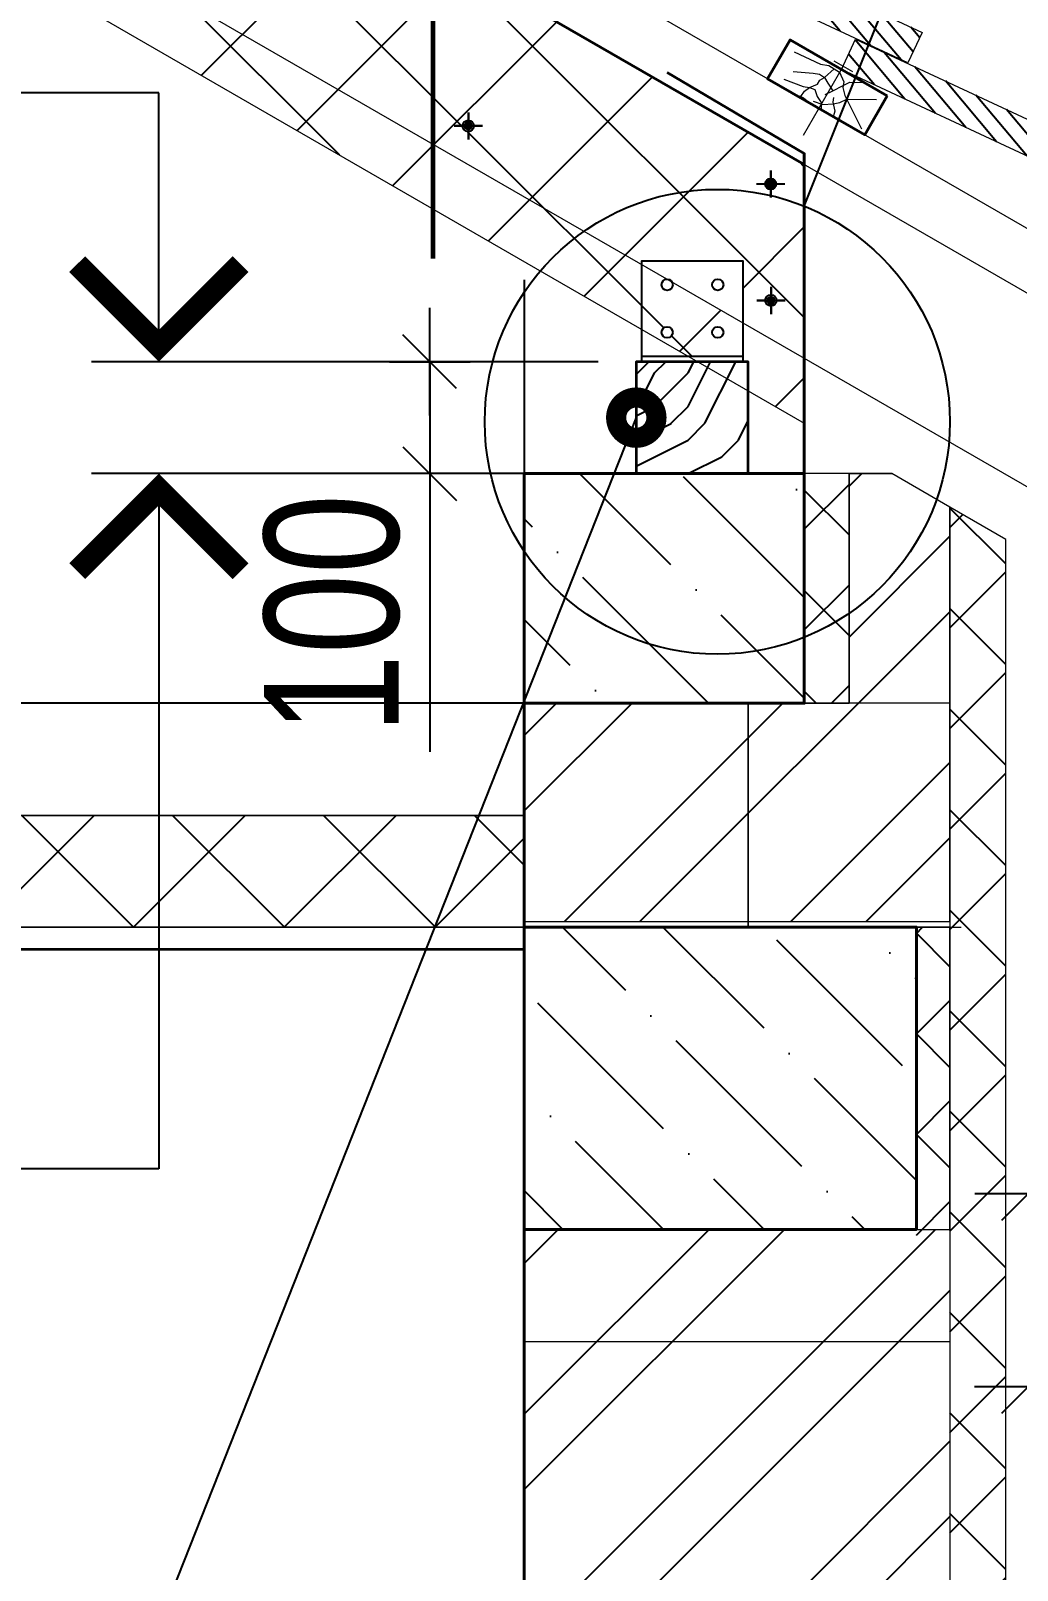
# Model space of a CAD drawing. Extents: x -12289450 to -10763036, y -7834513 to -6150123.
# Drawn here: x -10896211 to -10895331, y -7676557 to -7675182 of the extents above; entities that cross this region are included whole.
import ezdxf

# ---------------------------------------------------------------- set-up
doc = ezdxf.new("R2010")
doc.units = 0
doc.header["$LTSCALE"] = 25
doc.header["$PDMODE"] = 35
doc.linetypes.add('CENTER', pattern=[50.8, 31.75, -6.35, 6.35, -6.35])
doc.linetypes.add('HIDDEN', pattern=[9.525, 6.35, -3.175])
doc.layers.get('DefPoints').update_dxf_attribs({"color": 10, "lineweight": 30})
for name, color, linetype in [('004-ВСПЛИНИИ', 15, 'Continuous'), ('005-РАЗМЕРЫ', 252, 'Continuous'), ('008-ШТРИХОВКА', 252, 'Continuous'), ('014-ОСИ', 251, 'CENTER'), ('1рамка1', 7, 'Continuous'), ('Крыши', 7, 'Continuous'), ('Примечания', 7, 'Continuous')]:
    doc.layers.add(name, color=color, linetype=linetype)
for name, color, linetype, lineweight in [('RAZMER', 7, 'Continuous', 9), ('Перегор', 4, 'Continuous', 20), ('Стена', 7, 'Continuous', 5), ('СТЕНЫ', 5, 'Continuous', 40), ('тонкий', 114, 'Continuous', 20), ('Штрих', 9, 'Continuous', 13)]:
    doc.layers.add(name, color=color, linetype=linetype, lineweight=lineweight)
doc.styles.add('TXT0', font='txt', dxfattribs={"width": 0.8})
doc.dimstyles.new('Копия 3 РАЗМЕРЫ 3', dxfattribs={"dimscale": 30, "dimtxt": 4, "dimasz": 0.08, "dimexe": 0, "dimexo": 0, "dimgap": 0.9, "dimtad": 1, "dimdec": 0, "dimzin": 0, "dimdsep": 46, "dimtxsty": 'TXT0', "dimblk1": 'A8MITTA', "dimblk2": 'A8MITTA', "dimsah": 1, "dimcen": 0.3, "dimse1": 1, "dimse2": 1, "dimadec": 0, "dimazin": 0, "dimtp": 6, "dimtm": 6, "dimtfac": 1, "dimtdec": 0, "dimtofl": 0, "dimtmove": 0, "dimatfit": 3, "dimldrblk": 'A8MITTA', "dimfxl": 0, "dimtolj": 1, "dimtzin": 0, "dimarcsym": 0})

# ---------------------------------------------------------------- blocks, each defined once
blk = doc.blocks.new('A8MITTA', base_point=(3180, 3140))
for p, q in [((3180, 3155), (3180, 3125)), ((3170, 3130), (3190, 3150)), ((3160, 3140), (3200, 3140))]:
    blk.add_line(p, q)
blk = doc.blocks.new('*D1151')
at = {"layer": '005-РАЗМЕРЫ', "color": 0, "lineweight": -2, "ltscale": 4, "transparency": 16777216}
blk.add_line((-10895318.6, -7676393), (-10894523.4, -7676393), dxfattribs=at)
at = {"layer": 'DefPoints', "color": 0, "ltscale": 4, "transparency": 16777216}
for p in [(-10894521, -7675909.9), (-10895321, -7676192.2), (-10894521, -7676393)]:
    blk.add_point(p, dxfattribs=at)
at = {"layer": '005-РАЗМЕРЫ', "color": 0, "lineweight": -2, "ltscale": 4, "transparency": 16777216, "xscale": 2.4, "yscale": 2.4, "zscale": 2.4, "rotation": 180}
blk.add_blockref('A8MITTA', (-10895321, -7676393), dxfattribs=at)
at = {"layer": '005-РАЗМЕРЫ', "color": 0, "lineweight": -2, "ltscale": 4, "transparency": 16777216, "xscale": 2.4, "yscale": 2.4, "zscale": 2.4}
blk.add_blockref('A8MITTA', (-10894521, -7676393), dxfattribs=at)
at = {"layer": '005-РАЗМЕРЫ', "color": 0, "lineweight": 25, "ltscale": 4, "transparency": 16777216, "insert": (-10894871.3, -7676306), "char_height": 120, "attachment_point": 5, "style": 'TXT0'}
blk.add_mtext('\\A1;800', dxfattribs=at)
blk = doc.blocks.new('*D1152')
at = {"layer": '005-РАЗМЕРЫ', "color": 0, "lineweight": -2, "ltscale": 4, "transparency": 16777216}
blk.add_line((-10894603.4, -7676220.6), (-10895318.5, -7676220.6), dxfattribs=at)
at = {"layer": 'DefPoints', "color": 0, "ltscale": 4, "transparency": 16777216}
for p in [(-10895320.9, -7676041.1), (-10894601, -7676041.1), (-10895320.9, -7676220.6)]:
    blk.add_point(p, dxfattribs=at)
at = {"layer": '005-РАЗМЕРЫ', "color": 0, "lineweight": -2, "ltscale": 4, "transparency": 16777216, "xscale": 2.4, "yscale": 2.4, "zscale": 2.4, "rotation": 180}
blk.add_blockref('A8MITTA', (-10895320.9, -7676220.6), dxfattribs=at)
at = {"layer": '005-РАЗМЕРЫ', "color": 0, "lineweight": -2, "ltscale": 4, "transparency": 16777216, "xscale": 2.4, "yscale": 2.4, "zscale": 2.4}
blk.add_blockref('A8MITTA', (-10894601, -7676220.6), dxfattribs=at)
at = {"layer": '005-РАЗМЕРЫ', "color": 0, "ltscale": 4, "transparency": 16777216, "insert": (-10894865, -7676133.6), "char_height": 120, "attachment_point": 5, "style": 'TXT0'}
blk.add_mtext('\\A1;720', dxfattribs=at)
blk = doc.blocks.new('ytjtyj')
at = {"layer": 'Перегор', "linetype": 'Continuous'}
for p, q in [((-3.6, 13.4), (-21.6, 6.9)), ((-12.6, 10.2), (11.8, -56.9))]:
    blk.add_line(p, q, dxfattribs=at)
at = {"layer": 'Стена', "linetype": 'Continuous', "ltscale": 100}
blk.add_line((51.9, -12.5), (38.2, 25), dxfattribs=at)
blk.add_lwpolyline([(-55.8, -9.2), (-42.1, -46.8), (51.9, -12.5), (38.2, 25), (-55.8, -9.2)], close=True, dxfattribs=at)
at = {"layer": 'Штрих', "linetype": 'Continuous', "ltscale": 100}
for p, q in [((32.8, 15.1), (7.6, 8.6)), ((-10.2, 4.4), (-15.6, -3.3)), ((0.3, 8.6), (-10.2, 4.4)), ((2, -2.6), (-4.9, 6.5)), ((7.6, 8.6), (0.3, 8.6)), ((-20.7, -2.7), (-33.2, -0.9)), ((-15.6, -6.6), (-20.7, -2.7)), ((-15.6, -8.5), (-18.6, -15.3)), ((-15.6, -3.3), (-15.6, -8.5)), ((-7.2, -13), (-15.6, -6.6)), ((-1.7, -7.1), (-7.2, -13)), ((-1.2, -17.6), (-7.2, -13)), ((2, -2.6), (-1.7, -7.1)), ((7.1, -0.5), (2, -2.6)), ((5.7, -5.8), (2, -2.6)), ((7.2, -9.7), (5.7, -5.8)), ((12.9, -0.7), (7.1, -0.5)), ((13.7, -13.8), (7.2, -9.7)), ((30.7, -2.1), (12.9, -0.7)), ((37.5, -10.5), (19.4, -13.8)), ((-20.7, -18.1), (-46.9, -13.8)), ((-18.6, -15.3), (-38.4, -41.9)), ((-15.1, -22.2), (-20.7, -18.1)), ((-9.5, -24.4), (-15.1, -22.2)), ((-8.9, -23.1), (-12.3, -30.7)), ((-0.7, -26.6), (-9.5, -24.4)), ((-9, -18.9), (-8.9, -23.1)), ((8.3, -25.3), (-0.7, -26.6)), ((1.3, -25.2), (0.1, -30.6)), ((5.7, -20.6), (1.3, -25.2)), ((8.7, -14.8), (5.7, -20.6)), ((13.7, -13.8), (8.7, -14.8)), ((17.6, -17.7), (13.7, -13.8)), ((19.4, -13.8), (13.7, -13.8)), ((17.5, -23.8), (14, -25.5)), ((21.4, -22.6), (17.5, -23.8)), ((20.1, -23), (17.6, -17.7)), ((-12.3, -30.7), (-11.7, -34.8))]:
    blk.add_line(p, q, dxfattribs=at)
blk = doc.blocks.new('*D1155')
at = {"layer": '005-РАЗМЕРЫ', "color": 0, "lineweight": -2, "ltscale": 4, "transparency": 16777216}
blk.add_line((-10895109.3, -7675243.2), (-10895413.3, -7675079.9), dxfattribs=at)
at = {"layer": 'DefPoints', "color": 0, "ltscale": 4, "transparency": 16777216}
for p in [(-10895415.4, -7675078.8), (-10895497.8, -7675232.2), (-10895194.7, -7675407.2)]:
    blk.add_point(p, dxfattribs=at)
at = {"layer": '005-РАЗМЕРЫ', "color": 0, "lineweight": -2, "ltscale": 4, "transparency": 16777216, "xscale": 2.4, "yscale": 2.4, "zscale": 2.4}
for p, rotation in [((-10895415.4, -7675078.8), 151.7584222031192), ((-10895107.2, -7675244.3), 331.7584222031193)]:
    blk.add_blockref('A8MITTA', p, dxfattribs=dict(at, rotation=rotation))
at = {"layer": '005-РАЗМЕРЫ', "color": 0, "ltscale": 4, "transparency": 16777216, "insert": (-10895220.1, -7675084.9), "char_height": 120, "attachment_point": 5, "rotation": 331.7584, "style": 'TXT0'}
blk.add_mtext('\\A1;350', dxfattribs=at)
blk = doc.blocks.new('*D1156')
at = {"layer": '005-РАЗМЕРЫ', "color": 0, "lineweight": -2, "ltscale": 4, "transparency": 16777216}
blk.add_line((-10895417.5, -7675077.6), (-10895721.5, -7674914.4), dxfattribs=at)
at = {"layer": 'DefPoints', "color": 0, "ltscale": 4, "transparency": 16777216}
for p in [(-10895723.6, -7674913.2), (-10895800.9, -7675057.2), (-10895497.8, -7675232.2)]:
    blk.add_point(p, dxfattribs=at)
at = {"layer": '005-РАЗМЕРЫ', "color": 0, "lineweight": -2, "ltscale": 4, "transparency": 16777216, "xscale": 2.4, "yscale": 2.4, "zscale": 2.4}
for p, rotation in [((-10895723.6, -7674913.2), 151.7584222031192), ((-10895415.4, -7675078.8), 331.7584222031193)]:
    blk.add_blockref('A8MITTA', p, dxfattribs=dict(at, rotation=rotation))
at = {"layer": '005-РАЗМЕРЫ', "color": 0, "ltscale": 4, "transparency": 16777216, "insert": (-10895528.3, -7674919.4), "char_height": 120, "attachment_point": 5, "rotation": 331.7584, "style": 'TXT0'}
blk.add_mtext('\\A1;350', dxfattribs=at)
blk = doc.blocks.new('*D1159')
at = {"layer": '005-РАЗМЕРЫ', "color": 0, "lineweight": -2, "ltscale": 4, "transparency": 16777216}
for p, q in [((-10895855.3, -7675479.9), (-10895855.3, -7675575.1)), ((-10895855.3, -7675577.5), (-10895855.3, -7675825.9))]:
    blk.add_line(p, q, dxfattribs=at)
at = {"layer": 'DefPoints', "color": 0, "ltscale": 4, "transparency": 16777216}
for p in [(-10895889.7, -7675477.5), (-10895855.3, -7675477.5), (-10895889.7, -7675577.5)]:
    blk.add_point(p, dxfattribs=at)
at = {"layer": '005-РАЗМЕРЫ', "color": 0, "lineweight": -2, "ltscale": 4, "transparency": 16777216, "xscale": 2.4, "yscale": 2.4, "zscale": 2.4}
for p, rotation in [((-10895855.3, -7675477.5), 90), ((-10895855.3, -7675577.5), 270)]:
    blk.add_blockref('A8MITTA', p, dxfattribs=dict(at, rotation=rotation))
at = {"layer": '005-РАЗМЕРЫ', "color": 0, "ltscale": 4, "transparency": 16777216, "insert": (-10895942.3, -7675702.9), "char_height": 120, "attachment_point": 5, "rotation": 90, "style": 'TXT0'}
blk.add_mtext('\\A1;100', dxfattribs=at)

msp = doc.modelspace()

# ---------------------------------------------------------------- hatches: boundary and pattern name
at = {"layer": '008-ШТРИХОВКА', "ltscale": 3}
h = msp.add_hatch(dxfattribs=at)
h.set_pattern_fill('ANSI37', color=256, scale=30)
h.set_pattern_definition([(45, (-10898120.98, -7675532.4), (-67.352, 67.352), []), (135, (-10898120.98, -7675532.4), (-67.352, -67.352), [])])
h.paths.add_polyline_path([(-10896121, -7674955), (-10896121, -7675128.3), (-10895717.7, -7675361.1, -0.253679), (-10895521, -7675338.7), (-10895521, -7675301.5)])
h.paths.add_polyline_path([(-10895826, -7675266.9, -1), (-10895816, -7675266.9, -1)], flags=16)
h.paths.add_polyline_path([(-10895821, -7675158.9), (-10895821, -7675157.9, 0.425077), (-10895826.2, -7675162.9), (-10895825.2, -7675162.9, -0.427766)], flags=16)
h.paths.add_polyline_path([(-10896086.2, -7675110.9, -1), (-10896096.2, -7675110.9, -1)], flags=16)
h.paths.add_polyline_path([(-10896091.2, -7675002.9), (-10896091.2, -7675001.9, 0.425077), (-10896096.3, -7675006.9), (-10896095.4, -7675006.9, -0.427766)], flags=16)
h.paths.add_polyline_path([(-10895555, -7675318.8), (-10895556, -7675318.8, 1), (-10895546, -7675318.8), (-10895547, -7675318.8, -1)], flags=16)
h.paths.add_polyline_path([(-10896121, -7675128.3), (-10896121, -7674955), (-10896468, -7674754.7, -0.12535), (-10896626.6, -7674894.1), (-10895756.5, -7675396.4, -0.063467), (-10895717.7, -7675361.1)])
h.paths.add_polyline_path([(-10895521, -7675338.7, 0.253679), (-10895717.7, -7675361.1), (-10895666, -7675391), (-10895666, -7675387.5), (-10895576, -7675387.5), (-10895576, -7675442.9), (-10895521, -7675474.7)])
h.paths.add_polyline_path([(-10895545.8, -7675422.8, -1), (-10895555.8, -7675422.8, -1)], flags=16)
h.paths.add_polyline_path([(-10895666, -7675391), (-10895717.7, -7675361.1, 0.063467), (-10895756.5, -7675396.4), (-10895666, -7675448.7)])
h.paths.add_polyline_path([(-10895638.9, -7675406.6, -0.112744), (-10895638.4, -7675408.8, -1), (-10895648.4, -7675408.8, -0.392552), (-10895643.8, -7675403.8), (-10895666, -7675391), (-10895666, -7675448.7), (-10895624.7, -7675472.5), (-10895576, -7675472.5), (-10895576, -7675442.9)], flags=17)
h.paths.add_polyline_path([(-10895638.4, -7675451.3, -1), (-10895648.4, -7675451.3, -1)], flags=16)
h.paths.add_polyline_path([(-10895593.2, -7675451.3, -1), (-10895603.2, -7675451.3, -1)], flags=16)
h.paths.add_polyline_path([(-10895521, -7675474.7), (-10895576, -7675442.9), (-10895576, -7675477.5), (-10895571, -7675477.5), (-10895571, -7675503.5), (-10895521, -7675532.4)])
h.paths.add_polyline_path([(-10896468, -7674754.7), (-10896620.9, -7674666.4), (-10896620.9, -7674781.8), (-10896770.9, -7674781.8), (-10896770.9, -7674810.8), (-10896626.6, -7674894.1, 0.12535)])
h.paths.add_polyline_path([(-10896620.9, -7674666.4), (-10896821, -7674550.9), (-10896821, -7674691.8), (-10896775.9, -7674691.8), (-10896775.9, -7674781.8), (-10896770.9, -7674781.8), (-10896620.9, -7674781.8)])
h.paths.add_polyline_path([(-10896686.1, -7674683.8), (-10896686.1, -7674682.8, 0.403433), (-10896690.9, -7674687.8), (-10896689.9, -7674687.8, -0.40079)], flags=16)
h.paths.add_polyline_path([(-10896756.1, -7674747.6), (-10896756.1, -7674746.6, 0.400203), (-10896760.8, -7674751.6), (-10896759.9, -7674751.6, -0.40079)], flags=0)
h.paths.add_polyline_path([(-10896756, -7674747.6), (-10896756, -7674746.6, 0.406669), (-10896760.9, -7674751.6), (-10896759.8, -7674751.6, -0.40079)], flags=16)
h.paths.add_polyline_path([(-10896756.1, -7674683.8), (-10896756.1, -7674682.8, 0.400203), (-10896760.8, -7674687.8), (-10896759.9, -7674687.8, -0.40079)], flags=0)
h.paths.add_polyline_path([(-10896756, -7674683.8), (-10896756, -7674682.8, 0.406669), (-10896760.9, -7674687.8), (-10896759.8, -7674687.8, -0.40079)], flags=16)
h.paths.add_polyline_path([(-10896756.1, -7674620.1), (-10896756.1, -7674619.1, 0.400203), (-10896760.8, -7674624.1), (-10896759.9, -7674624.1, -0.40079)], flags=0)
h.paths.add_polyline_path([(-10896756, -7674620.1), (-10896756, -7674619.1, 0.406669), (-10896760.9, -7674624.1), (-10896759.8, -7674624.1, -0.40079)], flags=16)
h.paths.add_polyline_path([(-10896821, -7674550.9), (-10897020.9, -7674666.3), (-10897020.9, -7674781.8), (-10896865.9, -7674781.8), (-10896865.9, -7674691.8), (-10896821, -7674691.8)])
h.paths.add_polyline_path([(-10896886.1, -7674620.1), (-10896886.1, -7674620.1, 0.415546), (-10896890.1, -7674624.1), (-10896889.9, -7674624.1, -0.40079)], flags=0)
h.paths.add_polyline_path([(-10896880.9, -7674624.1, -1), (-10896890.9, -7674624.1), (-10896891.1, -7674624.1, 0.425077), (-10896885.9, -7674629.1), (-10896885.9, -7674624.1), (-10896890.9, -7674624.1, 0.413145), (-10896885.9, -7674629.1), (-10896885.9, -7674629.1, -0.425077), (-10896891.1, -7674624.1, -0.980111)], flags=16)
h.paths.add_polyline_path([(-10896881.1, -7674687.8), (-10896881.9, -7674687.8, -0.415546), (-10896885.9, -7674691.9), (-10896885.9, -7674692.8, 0.403433)], flags=16)
h.paths.add_polyline_path([(-10896886.1, -7674683.8), (-10896886.1, -7674682.8, 0.403433), (-10896890.9, -7674687.8), (-10896890.1, -7674687.8, -0.415546)], flags=16)
h.paths.add_polyline_path([(-10896885.9, -7674755.6), (-10896885.9, -7674756.6, 0.403433), (-10896881.1, -7674751.6), (-10896881.9, -7674751.6, -0.415546)], flags=0)
h.paths.add_polyline_path([(-10896886.1, -7674755.6), (-10896886.1, -7674756.6, 0.425077), (-10896880.9, -7674751.6), (-10896882.1, -7674751.6, -0.412883)], flags=16)
h.paths.add_polyline_path([(-10896956.1, -7674683.8), (-10896956.1, -7674682.8, 0.403433), (-10896960.9, -7674687.8), (-10896959.9, -7674687.8, -0.40079)], flags=16)
h.paths.add_polyline_path([(-10896920.9, -7674781.8), (-10897020.9, -7674781.8), (-10897020.9, -7674666.3), (-10897173.9, -7674754.6, 0.125345), (-10897015.3, -7674894), (-10896904.2, -7674829.9)])
h.paths.add_polyline_path([(-10897173.9, -7674754.6), (-10897199.6, -7674769.5), (-10897373.1, -7674869.7), (-10897341.7, -7674959, -0.51727), (-10897329.7, -7674967.5, -1), (-10897347.7, -7674967.5, -0.318157), (-10897341.7, -7674959), (-10897373.1, -7674869.7), (-10897521, -7674955), (-10897521, -7675128.3), (-10897976, -7675391), (-10897976, -7675448.7), (-10897015.3, -7674894, -0.125345)])
h.paths.add_polyline_path([(-10897521, -7675128.3), (-10897521, -7674955), (-10898121, -7675301.5), (-10898121, -7675474.7), (-10898066, -7675442.9), (-10898066, -7675387.5), (-10897976, -7675387.5), (-10897976, -7675391)])
h.paths.add_polyline_path([(-10897826, -7675266.9, -1), (-10897816, -7675266.9, -1)], flags=16)
h.paths.add_polyline_path([(-10897821, -7675158.9), (-10897821, -7675157.9, 0.403433), (-10897825.8, -7675162.9), (-10897824.8, -7675162.9, -0.40079)], flags=16)
h.paths.add_polyline_path([(-10898091.2, -7675314.8), (-10898091.2, -7675313.8, 0.403433), (-10898096, -7675318.8), (-10898095, -7675318.8, -0.40079)], flags=16)
h.paths.add_polyline_path([(-10898086.2, -7675422.8, -1), (-10898096.2, -7675422.8, -1)], flags=16)
h.paths.add_polyline_path([(-10897555.8, -7675110.9, -1), (-10897545.8, -7675110.9, -1)], flags=16)
h.paths.add_polyline_path([(-10897550.8, -7675010.9), (-10897550.8, -7675011.9, 0.425077), (-10897545.6, -7675006.9), (-10897546.6, -7675006.9, -0.427766)], flags=16)
h.paths.add_polyline_path([(-10898071, -7675477.5), (-10898066, -7675477.5), (-10898066, -7675442.9), (-10898121, -7675474.7), (-10898121, -7675532.4), (-10898071, -7675503.5)])
h.paths.add_polyline_path([(-10897976, -7675391), (-10897998.2, -7675403.8, -0.392552), (-10897993.6, -7675408.8, -1), (-10898003.6, -7675408.8, -0.112744), (-10898003.1, -7675406.6), (-10898066, -7675442.9), (-10898066, -7675472.5), (-10898017.2, -7675472.5), (-10897976, -7675448.7)], flags=17)
h.paths.add_polyline_path([(-10897993.6, -7675451.3, -1), (-10898003.6, -7675451.3, -1)], flags=16)
h.paths.add_polyline_path([(-10898048.7, -7675451.3, -1), (-10898038.7, -7675451.3, -1)], flags=16)
h.paths.add_polyline_path([(-10896555.5, -7675233.1), (-10896120.6, -7675233.1), (-10896120.6, -7675068.2), (-10896555.5, -7675068.2)], flags=25)
h.paths.add_polyline_path([(-10896598.9, -7675023.8), (-10896598.9, -7674739.8), (-10896778.9, -7674739.8), (-10896778.9, -7675023.8)], flags=9)
h.paths.add_polyline_path([(-10897501.2, -7675233.1), (-10897066.2, -7675233.1), (-10897066.2, -7675068.2), (-10897501.2, -7675068.2)], flags=25)
at = {"layer": '008-ШТРИХОВКА'}
h = msp.add_hatch(dxfattribs=at)
h.set_pattern_fill('ANSI31', color=251, scale=4, angle=5, style=0)
h.set_pattern_definition([(130, (-22646081.68, -661228.246), (9.728764428, 8.163402643), [])])
h.paths.add_polyline_path([(-10895788.4, -7675042.8), (-10895786.9, -7675040.1), (-10895789.6, -7675038.6), (-10895778.3, -7675014.4), (-10895415.8, -7675183.5), (-10895428.5, -7675210.7)])
h = msp.add_hatch(dxfattribs=at)
h.set_pattern_fill('ANSI31', color=251, scale=4, angle=5, style=0)
h.set_pattern_definition([(130, (-22645778.571, -661403.246), (9.728764428, 8.163402643), [])])
h.paths.add_polyline_path([(-10895485.3, -7675217.8), (-10895483.8, -7675215.1), (-10895486.5, -7675213.6), (-10895475.2, -7675189.4), (-10895112.7, -7675358.5), (-10895125.4, -7675385.7)])
h = msp.add_hatch(dxfattribs=at)
h.set_pattern_fill('WOODFACE', color=251, scale=300, style=0, pattern_type=2)
h.set_pattern_definition([(0, (776085.1, -568262.77), (300, 300), [15, -285]), (90, (776205.1, -568157.77), (-300, 300), [30, -270]), (45, (776145.11, -568187.77), (3e-14, 300), [21.21, -63.63, 21.21, -42.42, 148.5, -127.2940687]), (45, (776070.11, -568277.77), (3e-14, 300), [21.213, -42.426, 21.213, -339.4120686]), (45, (776175.11, -568247.77), (3e-14, 300), [21.213, -403.0510686]), (45, (776205.11, -568262.77), (3e-14, 300), [21.213, -403.0510686]), (45, (776160.11, -568232.77), (3e-14, 300), [21.213, -403.0510686]), (45, (776145.11, -568217.77), (3e-14, 300), [42.426, -381.8380686]), (45, (776220.11, -567992.77), (3e-14, 300), [42.426, -381.8380686]), (45, (776115.11, -568202.77), (3e-14, 300), [84.852, -339.4120686]), (45, (776100.11, -568187.77), (3e-14, 300), [84.852, -339.4120686]), (45, (776295.11, -568097.77), (3e-14, 300), [84.852, -339.4120686]), (45, (776085.11, -568157.77), (3e-14, 300), [63.6396, -360.6244686]), (45, (776025.11, -568112.77), (3e-14, 300), [63.6396, -360.6244686]), (45, (776055.11, -568142.77), (3e-14, 300), [63.6396, -360.6244686]), (45, (776250.11, -568052.77), (3e-14, 300), [106.06602, -318.1980486]), (45, (776220.11, -568037.77), (3e-14, 300), [106.06602, -318.1980486]), (45, (776250.11, -568112.77), (3e-14, 300), [148.492424, -275.7716445]), (26.5650512, (776115.11, -568232.77), (300, 1e-07), [33.541017, -637.279374]), (26.5650512, (776175.11, -568142.77), (300, 1e-07), [33.541017, -637.279374]), (26.5650512, (776160.11, -568172.77), (300, 1e-07), [33.541017, -637.279374]), (26.5650512, (776100.11, -568262.77), (300, 1e-07), [67.08204, -603.738353]), (26.5650512, (776160.11, -568127.77), (300, 1e-07), [100.623059, -570.197334]), (26.5650512, (776130.11, -568112.77), (300, 1e-07), [134.1640785, -536.6563146]), (26.5650512, (776100.11, -568097.77), (300, 1e-07), [134.1640785, -536.6563146]), (26.5650512, (776055.11, -568007.77), (300, 1e-07), [134.1640785, -536.6563146]), (26.5650512, (776055.11, -568037.77), (300, 1e-07), [167.7051, -503.115293]), (26.5650512, (776070.11, -568067.77), (300, 1e-07), [167.7051, -503.115293]), (63.4349488, (776175.11, -568187.77), (2e-08, 300), [33.541017, -637.279374]), (63.4349488, (776130.11, -568217.77), (2e-08, 300), [33.541017, -637.279374]), (63.4349488, (776085.11, -568262.77), (2e-08, 300), [67.08204, -603.738353]), (63.4349488, (776175.11, -568217.77), (2e-08, 300), [67.08204, -603.738353]), (63.4349488, (776055.11, -568277.77), (2e-08, 300), [100.623059, -570.197334]), (63.4349488, (776025.11, -568277.77), (2e-08, 300), [134.1640785, -536.6563146]), (63.4349488, (776295.11, -568262.77), (2e-08, 300), [134.1640785, -536.6563146]), (63.4349488, (776190.11, -568232.77), (2e-08, 300), [134.1640785, -536.6563146]), (63.4349488, (776250.11, -568262.77), (2e-08, 300), [167.7051, -503.115293]), (63.4349488, (776220.11, -568247.77), (2e-08, 300), [167.7051, -503.115293])])
h.paths.add_polyline_path([(-10895671, -7675577.5), (-10895671, -7675477.5), (-10895571, -7675477.5), (-10895571, -7675577.5)])
h = msp.add_hatch(dxfattribs=at)
h.set_pattern_fill('WOODFACE', color=251, scale=300, style=0, pattern_type=2)
h.set_pattern_definition([(0, (776085.1, -568262.77), (300, 300), [15, -285]), (90, (776205.1, -568157.77), (-300, 300), [30, -270]), (45, (776145.11, -568187.77), (3e-14, 300), [21.21, -63.63, 21.21, -42.42, 148.5, -127.2940687]), (45, (776070.11, -568277.77), (3e-14, 300), [21.213, -42.426, 21.213, -339.4120686]), (45, (776175.11, -568247.77), (3e-14, 300), [21.213, -403.0510686]), (45, (776205.11, -568262.77), (3e-14, 300), [21.213, -403.0510686]), (45, (776160.11, -568232.77), (3e-14, 300), [21.213, -403.0510686]), (45, (776145.11, -568217.77), (3e-14, 300), [42.426, -381.8380686]), (45, (776220.11, -567992.77), (3e-14, 300), [42.426, -381.8380686]), (45, (776115.11, -568202.77), (3e-14, 300), [84.852, -339.4120686]), (45, (776100.11, -568187.77), (3e-14, 300), [84.852, -339.4120686]), (45, (776295.11, -568097.77), (3e-14, 300), [84.852, -339.4120686]), (45, (776085.11, -568157.77), (3e-14, 300), [63.6396, -360.6244686]), (45, (776025.11, -568112.77), (3e-14, 300), [63.6396, -360.6244686]), (45, (776055.11, -568142.77), (3e-14, 300), [63.6396, -360.6244686]), (45, (776250.11, -568052.77), (3e-14, 300), [106.06602, -318.1980486]), (45, (776220.11, -568037.77), (3e-14, 300), [106.06602, -318.1980486]), (45, (776250.11, -568112.77), (3e-14, 300), [148.492424, -275.7716445]), (26.5650512, (776115.11, -568232.77), (300, 1e-07), [33.541017, -637.279374]), (26.5650512, (776175.11, -568142.77), (300, 1e-07), [33.541017, -637.279374]), (26.5650512, (776160.11, -568172.77), (300, 1e-07), [33.541017, -637.279374]), (26.5650512, (776100.11, -568262.77), (300, 1e-07), [67.08204, -603.738353]), (26.5650512, (776160.11, -568127.77), (300, 1e-07), [100.623059, -570.197334]), (26.5650512, (776130.11, -568112.77), (300, 1e-07), [134.1640785, -536.6563146]), (26.5650512, (776100.11, -568097.77), (300, 1e-07), [134.1640785, -536.6563146]), (26.5650512, (776055.11, -568007.77), (300, 1e-07), [134.1640785, -536.6563146]), (26.5650512, (776055.11, -568037.77), (300, 1e-07), [167.7051, -503.115293]), (26.5650512, (776070.11, -568067.77), (300, 1e-07), [167.7051, -503.115293]), (63.4349488, (776175.11, -568187.77), (2e-08, 300), [33.541017, -637.279374]), (63.4349488, (776130.11, -568217.77), (2e-08, 300), [33.541017, -637.279374]), (63.4349488, (776085.11, -568262.77), (2e-08, 300), [67.08204, -603.738353]), (63.4349488, (776175.11, -568217.77), (2e-08, 300), [67.08204, -603.738353]), (63.4349488, (776055.11, -568277.77), (2e-08, 300), [100.623059, -570.197334]), (63.4349488, (776025.11, -568277.77), (2e-08, 300), [134.1640785, -536.6563146]), (63.4349488, (776295.11, -568262.77), (2e-08, 300), [134.1640785, -536.6563146]), (63.4349488, (776190.11, -568232.77), (2e-08, 300), [134.1640785, -536.6563146]), (63.4349488, (776250.11, -568262.77), (2e-08, 300), [167.7051, -503.115293]), (63.4349488, (776220.11, -568247.77), (2e-08, 300), [167.7051, -503.115293])])
h.paths.add_polyline_path([(-10895671, -7675577.5), (-10895671, -7675477.5), (-10895571, -7675477.5), (-10895571, -7675577.5)])
at = {"layer": '008-ШТРИХОВКА', "lineweight": 25, "ltscale": 4}
h = msp.add_hatch(dxfattribs=at)
h.set_pattern_fill('ANSI32', color=256, scale=15, style=0)
h.set_pattern_definition([(45, (-10898250.98, -7678897.52), (-101.028, 101.028), []), (45, (-10898183.63, -7678897.52), (-101.028, 101.028), [])])
h.paths.add_polyline_path([(-10895481, -7675577.5), (-10895442.8, -7675577.5), (-10895391, -7675607.5), (-10895391, -7675782.5), (-10895481, -7675782.5)])
h.paths.add_polyline_path([(-10895571, -7675782.5), (-10895391, -7675782.5), (-10895391, -7675977.5), (-10895571, -7675977.5)])
h.paths.add_polyline_path([(-10895771, -7675782.5), (-10895571, -7675782.5), (-10895571, -7675977.5), (-10895771, -7675977.5)])
h.paths.add_polyline_path([(-10895771, -7676252.5), (-10895391, -7676252.5), (-10895391, -7676352.5), (-10895771, -7676352.5)])
h.paths.add_polyline_path([(-10895391, -7676678.7), (-10895771, -7676678.7), (-10895771, -7676352.5), (-10895391, -7676352.5)])
at = {"layer": '008-ШТРИХОВКА', "ltscale": 4}
h = msp.add_hatch(dxfattribs=at)
h.set_pattern_fill('ANSI36', color=256, scale=20, angle=90, style=0)
h.set_pattern_definition([(135, (-10898120.99, -7675782.51), (-123.4785, 33.676), [158.75, -31.75, 0, -31.75])])
h.paths.add_polyline_path([(-10895771, -7675577.5), (-10895521, -7675577.5), (-10895521, -7675782.5), (-10895771, -7675782.5)])
h = msp.add_hatch(dxfattribs=at)
h.set_pattern_fill('ANSI37', color=256, scale=20, style=0)
h.set_pattern_definition([(45, (-11285695.65, -7024900.356), (-44.9012806, 44.9012806), []), (135, (-11285695.65, -7024900.356), (-44.9012806, -44.9012806), [])])
h.paths.add_polyline_path([(-10895521, -7675577.5), (-10895481, -7675577.5), (-10895481, -7675782.5), (-10895521, -7675782.5)])
h = msp.add_hatch(dxfattribs=at)
h.set_pattern_fill('ANSI37', color=256, scale=20, style=0)
h.set_pattern_definition([(45, (-10898300.977, -7679882.51), (-44.9013, 44.9013), []), (135, (-10898300.977, -7679882.51), (-44.9013, -44.9013), [])])
h.paths.add_polyline_path([(-10895341, -7676678.7), (-10895391, -7676678.7), (-10895391, -7676252.5), (-10895391, -7676252.5), (-10895391, -7675977.5), (-10895391, -7675977.5), (-10895391, -7675782.5), (-10895391, -7675782.5), (-10895391, -7675607.5), (-10895341, -7675636.3)])
h.paths.add_polyline_path([(-10895391, -7676352.5), (-10895391, -7676528.5), (-10895391, -7676575.6)])
at = {"layer": '008-ШТРИХОВКА', "ltscale": 3}
h = msp.add_hatch(dxfattribs=at)
h.set_pattern_fill('ANSI37', color=256, scale=30)
h.set_pattern_definition([(45, (-10897870.98, -7675982.51), (-67.352, 67.352), []), (135, (-10897870.98, -7675982.51), (-67.352, -67.352), [])])
h.paths.add_polyline_path([(-10895825.9, -7675882.7), (-10897690.7, -7675882.6), (-10897690.7, -7675982.5), (-10895869.4, -7675982.5)])
h.paths.add_polyline_path([(-10897690.7, -7675882.6), (-10897816.1, -7675882.6), (-10897772.5, -7675982.5), (-10897690.7, -7675982.5)])
h.paths.add_polyline_path([(-10897816.1, -7675882.6), (-10897871, -7675882.6), (-10897871, -7675977.5), (-10897871, -7675977.5), (-10897871, -7675982.5), (-10897772.5, -7675982.5)])
h.paths.add_polyline_path([(-10895771, -7675882.7), (-10895825.9, -7675882.7), (-10895869.4, -7675982.5), (-10895771, -7675982.5), (-10895771, -7675977.5), (-10895771, -7675977.5), (-10895771, -7675977.5)])
at = {"layer": '008-ШТРИХОВКА', "ltscale": 4}
h = msp.add_hatch(dxfattribs=at)
h.set_pattern_fill('ANSI36', color=256, scale=20, angle=90, style=0)
h.set_pattern_definition([(135, (-10898250.98, -7676252.516), (-123.4785, 33.676), [158.75, -31.75, 0, -31.75])])
h.paths.add_polyline_path([(-10895771, -7675982.5), (-10895771, -7676252.5), (-10895421, -7676252.5), (-10895421, -7675982.5)])
h = msp.add_hatch(dxfattribs=at)
h.set_pattern_fill('ANSI37', color=256, scale=20, style=0)
h.set_pattern_definition([(45, (-10895420.97, -7676257.516), (-44.901, 44.901), []), (135, (-10895420.97, -7676257.516), (-44.901, -44.901), [])])
h.paths.add_polyline_path([(-10895391, -7675982.5), (-10895421, -7675982.5), (-10895421, -7676257.5), (-10895391, -7676257.5)])
at = {"layer": 'Перегор', "linetype": 'Continuous', "ltscale": 5}
h = msp.add_hatch(color=256, dxfattribs=at)
edge = h.paths.add_edge_path()
edge.add_arc((-10895821, -7675266.9), 4.01, 0, 360)
h = msp.add_hatch(color=256, dxfattribs=at)
edge = h.paths.add_edge_path()
edge.add_arc((-10895551, -7675318.8), 4.01, 0, 360)
h = msp.add_hatch(color=256, dxfattribs=at)
edge = h.paths.add_edge_path()
edge.add_arc((-10895550.8, -7675422.8), 4.01, 0, 360)

# ---------------------------------------------------------------- linework, layer by layer
at = {"lineweight": 25, "ltscale": 20}
msp.add_line((-10895671, -7675527.5), (-10896160.3, -7676765), dxfattribs=at)
at = {"lineweight": 25, "ltscale": 20, "const_width": 36}
msp.add_lwpolyline([(-10895662, -7675528.3, 1), (-10895679.9, -7675526.7, 1)], format="xyb", close=True, dxfattribs=at)
at = {"layer": '004-ВСПЛИНИИ', "color": 1}
msp.add_line((-10895521, -7675338.7), (-10895173.6, -7674468.4), dxfattribs=at)
msp.add_circle((-10895598.6, -7675531.2), 207.6, dxfattribs=at)
at = {"layer": '008-ШТРИХОВКА', "color": 116, "lineweight": 60, "ltscale": 3}
msp.add_lwpolyline([(-10895852.3, -7675385.4), (-10895852.3, -7674949)], dxfattribs=at)
at = {"layer": '008-ШТРИХОВКА', "ltscale": 3}
msp.add_lwpolyline([(-10897871, -7675882.6), (-10895771, -7675882.7)], dxfattribs=at)
at = {"layer": '014-ОСИ'}
msp.add_lwpolyline([(-10895771, -7675404.4), (-10895771, -7676789.3)], dxfattribs=at)
msp.add_lwpolyline([(-10895771, -7675404.4), (-10895771, -7676789.3)], dxfattribs=at)
at = {"layer": '1рамка1', "color": 7, "lineweight": 25, "ltscale": 133.333333}
msp.add_line((-10895666, -7675472.5), (-10895576, -7675472.5), dxfattribs=at)
msp.add_lwpolyline([(-10895576, -7675477.5), (-10895666, -7675477.5), (-10895666, -7675387.5), (-10895576, -7675387.5), (-10895576, -7675477.5)], close=True, dxfattribs=at)
for centre in [(-10895821, -7675266.9), (-10895551, -7675318.8), (-10895643.4, -7675408.8), (-10895598.2, -7675408.8), (-10895550.8, -7675422.8), (-10895643.4, -7675451.3), (-10895598.2, -7675451.3)]:
    msp.add_circle(centre, 5, dxfattribs=at)
at = {"layer": 'RAZMER', "ltscale": 4}
for p, q in [((-10894571, -7675792.2), (-10896821, -7674493.2)), ((-10894601, -7675832.6), (-10896821, -7674550.9)), ((-10894676, -7675962.5), (-10896121, -7675128.3))]:
    msp.add_line(p, q, dxfattribs=at)
msp.add_lwpolyline([(-10896821, -7674781.8), (-10895521, -7675532.4), (-10895521, -7675301.5), (-10896821, -7674550.9)], dxfattribs=at)
msp.add_lwpolyline([(-10896821, -7674781.8), (-10895521, -7675532.4), (-10895521, -7675301.5), (-10896821, -7674550.9)], dxfattribs=at)
at = {"layer": 'RAZMER', "color": 1, "lineweight": 35, "ltscale": 4}
msp.add_lwpolyline([(-10895571, -7675577.5), (-10895571, -7675477.5), (-10895671, -7675477.5), (-10895671, -7675577.5), (-10895571, -7675577.5)], dxfattribs=at)
at = {"layer": 'Крыши', "lineweight": 35, "ltscale": 3}
for points in [[(-10895771, -7676002.5), (-10897871, -7676002.5)], [(-10895771, -7676002.6), (-10895771, -7676002.6)]]:
    msp.add_lwpolyline(points, dxfattribs=at)
at = {"layer": 'Перегор', "linetype": 'Continuous', "lineweight": 40, "ltscale": 100}
msp.add_line((-10895521, -7675301.5), (-10896821, -7674550.9), dxfattribs=at)
at = {"layer": 'Перегор', "linetype": 'Continuous', "ltscale": 100}
for points in [[(-10895415.8, -7675183.5), (-10895428.5, -7675210.7), (-10895791, -7675041.6), (-10895778.3, -7675014.4)], [(-10895112.7, -7675358.5), (-10895125.4, -7675385.7), (-10895487.9, -7675216.6), (-10895475.2, -7675189.4)]]:
    msp.add_lwpolyline(points, close=True, dxfattribs=at)
at = {"layer": 'Перегор', "linetype": 'Continuous', "lineweight": 40, "ltscale": 100}
msp.add_lwpolyline([(-10895716, -7675577.5), (-10895716, -7675577.5), (-10895521, -7675577.5), (-10895521, -7675291.6), (-10895643.3, -7675219.2)], dxfattribs=at)
at = {"layer": 'Перегор', "linetype": 'Continuous', "ltscale": 5, "const_width": 2}
for points in [[(-10895820.8, -7675254.7), (-10895820.8, -7675279.2)], [(-10895833.7, -7675266.9), (-10895808.2, -7675266.9)], [(-10895550.8, -7675306.5), (-10895550.8, -7675331)], [(-10895563.7, -7675318.8), (-10895538.2, -7675318.8)], [(-10895550.6, -7675410.6), (-10895550.6, -7675435.1)], [(-10895563.5, -7675422.8), (-10895538, -7675422.8)]]:
    msp.add_lwpolyline(points, dxfattribs=at)
at = {"layer": 'Перегор', "linetype": 'Continuous', "ltscale": 5}
msp.add_circle((-10895551, -7675318.8), 4.01, dxfattribs=at)
at = {"layer": 'Примечания', "linetype": 'Continuous', "lineweight": 25, "ltscale": 40}
for p, q in [((-10896097.1, -7675237.5), (-10896603.1, -7675237.5)), ((-10896097.1, -7675477.5), (-10896097.1, -7675237.5)), ((-10895704.9, -7675477.5), (-10896157.1, -7675477.5)), ((-10895704.9, -7675577.5), (-10896157.1, -7675577.5)), ((-10896097.1, -7675577.5), (-10896097.1, -7676198.5)), ((-10896097.1, -7676198.5), (-10896610.6, -7676198.5))]:
    msp.add_line(p, q, dxfattribs=at)
at = {"layer": 'Примечания', "linetype": 'Continuous', "lineweight": 25, "ltscale": 40, "const_width": 20}
for points in [[(-10896170, -7675390.4), (-10896097.1, -7675463.4), (-10896024.1, -7675390.4)], [(-10896024.1, -7675664.6), (-10896097.1, -7675591.7), (-10896170, -7675664.6)]]:
    msp.add_lwpolyline(points, dxfattribs=at)
at = {"layer": 'СТЕНЫ', "color": 2}
msp.add_lwpolyline([(-10895447.1, -7675240.2), (-10895467.1, -7675274.9), (-10895553.7, -7675224.9), (-10895533.7, -7675190.2), (-10895447.1, -7675240.2)], close=True, dxfattribs=at)
at = {"layer": 'СТЕНЫ', "ltscale": 3}
for points in [[(-10895771, -7675577.5), (-10895771, -7675982.5)], [(-10895771, -7675982.5), (-10895771, -7676252.5)], [(-10895771, -7675982.5), (-10895771, -7676252.5), (-10895421, -7676252.5), (-10895421, -7675982.5), (-10895771, -7675982.5)], [(-10895771, -7676252.5), (-10895771, -7676678.7)]]:
    msp.add_lwpolyline(points, dxfattribs=at)
msp.add_lwpolyline([(-10895771, -7675782.5), (-10895771, -7675577.5), (-10895521, -7675577.5), (-10895521, -7675782.5), (-10895771, -7675782.5)], close=True, dxfattribs=at)
at = {"layer": 'СТЕНЫ', "lineweight": 15, "ltscale": 3}
for points in [[(-10895521, -7675577.5), (-10895521, -7675577.5), (-10895521, -7675782.5), (-10895481, -7675782.5), (-10895481, -7675577.5), (-10895521, -7675577.5)], [(-10895391, -7675607.5), (-10895391, -7676252.5)], [(-10895341, -7676252.5), (-10895341, -7675636.3), (-10895391, -7675607.5), (-10895391, -7676252.5)], [(-10895341, -7676252.5), (-10895341, -7675636.3)], [(-10895771, -7675982.5), (-10895771, -7676252.5), (-10895391, -7676252.5), (-10895391, -7675982.5), (-10895771, -7675982.5)], [(-10895391, -7676252.5), (-10895391, -7676678.7)], [(-10895341, -7676678.7), (-10895341, -7676252.5)]]:
    msp.add_lwpolyline(points, dxfattribs=at)
msp.add_lwpolyline([(-10895391, -7675782.5), (-10895391, -7675607.5), (-10895442.8, -7675577.5), (-10895481, -7675577.5), (-10895442.8, -7675577.5), (-10895481, -7675577.5), (-10895481, -7675782.5, 16.180027)], format="xyb", dxfattribs=at)
at = {"layer": 'СТЕНЫ', "lineweight": 25}
msp.add_lwpolyline([(-10895771, -7675782.5), (-10897871, -7675782.5)], dxfattribs=at)
at = {"layer": 'СТЕНЫ', "color": 4, "linetype": 'HIDDEN', "lineweight": 20, "ltscale": 4}
for points in [[(-10895771, -7675982.5), (-10895571, -7675982.5), (-10895571, -7675782.5)], [(-10895771, -7675782.5), (-10895571, -7675782.5), (-10895571, -7675982.5)], [(-10895771, -7675782.5), (-10895571, -7675782.5), (-10895571, -7675982.5)]]:
    msp.add_lwpolyline(points, dxfattribs=at)
at = {"layer": 'СТЕНЫ', "lineweight": 9, "ltscale": 4}
msp.add_lwpolyline([(-10895771, -7675977.5), (-10895391, -7675977.5), (-10895391, -7675782.5), (-10895771, -7675782.5)], close=True, dxfattribs=at)
msp.add_lwpolyline([(-10895771, -7675977.5), (-10895391, -7675977.5), (-10895391, -7675782.5), (-10895771, -7675782.5)], close=True, dxfattribs=at)
msp.add_lwpolyline([(-10895771, -7675977.5), (-10895391, -7675977.5), (-10895391, -7675782.5), (-10895771, -7675782.5)], close=True, dxfattribs=at)
at = {"layer": 'СТЕНЫ', "color": 4, "lineweight": 20, "ltscale": 4}
for points in [[(-10895571, -7675982.5), (-10898071, -7675982.5)], [(-10897871, -7675982.5), (-10895381, -7675982.5)]]:
    msp.add_lwpolyline(points, dxfattribs=at)
at = {"layer": 'СТЕНЫ', "lineweight": 9, "ltscale": 4}
msp.add_lwpolyline([(-10895771, -7676678.7), (-10895771, -7676352.5), (-10895391, -7676352.5), (-10895391, -7676678.7)], dxfattribs=at)
at = {"layer": 'тонкий', "lineweight": 25, "ltscale": 2}
msp.add_line((-10895852.3, -7675385.4), (-10895852.3, -7672831.5), dxfattribs=at)

# ---------------------------------------------------------------- block references
at = {"layer": '005-РАЗМЕРЫ', "color": 251, "xscale": -1, "rotation": 349.9999999794174}
msp.add_blockref('ytjtyj', (-10895500.4, -7675221.5), dxfattribs=at)

# ---------------------------------------------------------------- dimensions: what is measured, and where the dimension line sits
at = {"layer": '005-РАЗМЕРЫ', "ltscale": 4}
for base, p1, p2, picture, middle in [((-10895723.6, -7674913.2), (-10895497.8, -7675232.2), (-10895800.9, -7675057.2), '*D1156', (-10895528.3, -7674919.4)), ((-10895415.4, -7675078.8), (-10895194.7, -7675407.2), (-10895497.8, -7675232.2), '*D1155', (-10895220.1, -7675084.9))]:
    dim = msp.add_linear_dim(base=base, p1=p1, p2=p2, angle=331.7584, dimstyle='Копия 3 РАЗМЕРЫ 3', dxfattribs=at)
    dim.commit()
    dim.dimension.update_dxf_attribs({"geometry": picture, "text_midpoint": middle})
dim = msp.add_linear_dim(base=(-10895855.3, -7675477.5), p1=(-10895889.7, -7675577.5), p2=(-10895889.7, -7675477.5), angle=90, dimstyle='Копия 3 РАЗМЕРЫ 3', dxfattribs=at)
dim.commit()
dim.dimension.update_dxf_attribs({"geometry": '*D1159', "text_midpoint": (-10895855.3, -7675702.9), "dimtype": 160})
at = {"layer": '005-РАЗМЕРЫ', "lineweight": 25, "ltscale": 4}
dim = msp.add_linear_dim(base=(-10894521, -7676393), p1=(-10895321, -7676192.2), p2=(-10894521, -7675909.9), dimstyle='Копия 3 РАЗМЕРЫ 3', dxfattribs=at)
dim.commit()
dim.dimension.update_dxf_attribs({"geometry": '*D1151', "text_midpoint": (-10894871.3, -7676393), "dimtype": 160})
at = {"layer": '005-РАЗМЕРЫ', "ltscale": 4}
dim = msp.add_linear_dim(base=(-10895320.9, -7676220.6), p1=(-10894601, -7676041.1), p2=(-10895320.9, -7676041.1), dimstyle='Копия 3 РАЗМЕРЫ 3', dxfattribs=at)
dim.commit()
dim.dimension.update_dxf_attribs({"geometry": '*D1152', "text_midpoint": (-10894865, -7676220.6), "dimtype": 160})

doc.saveas('drawing.dxf')
